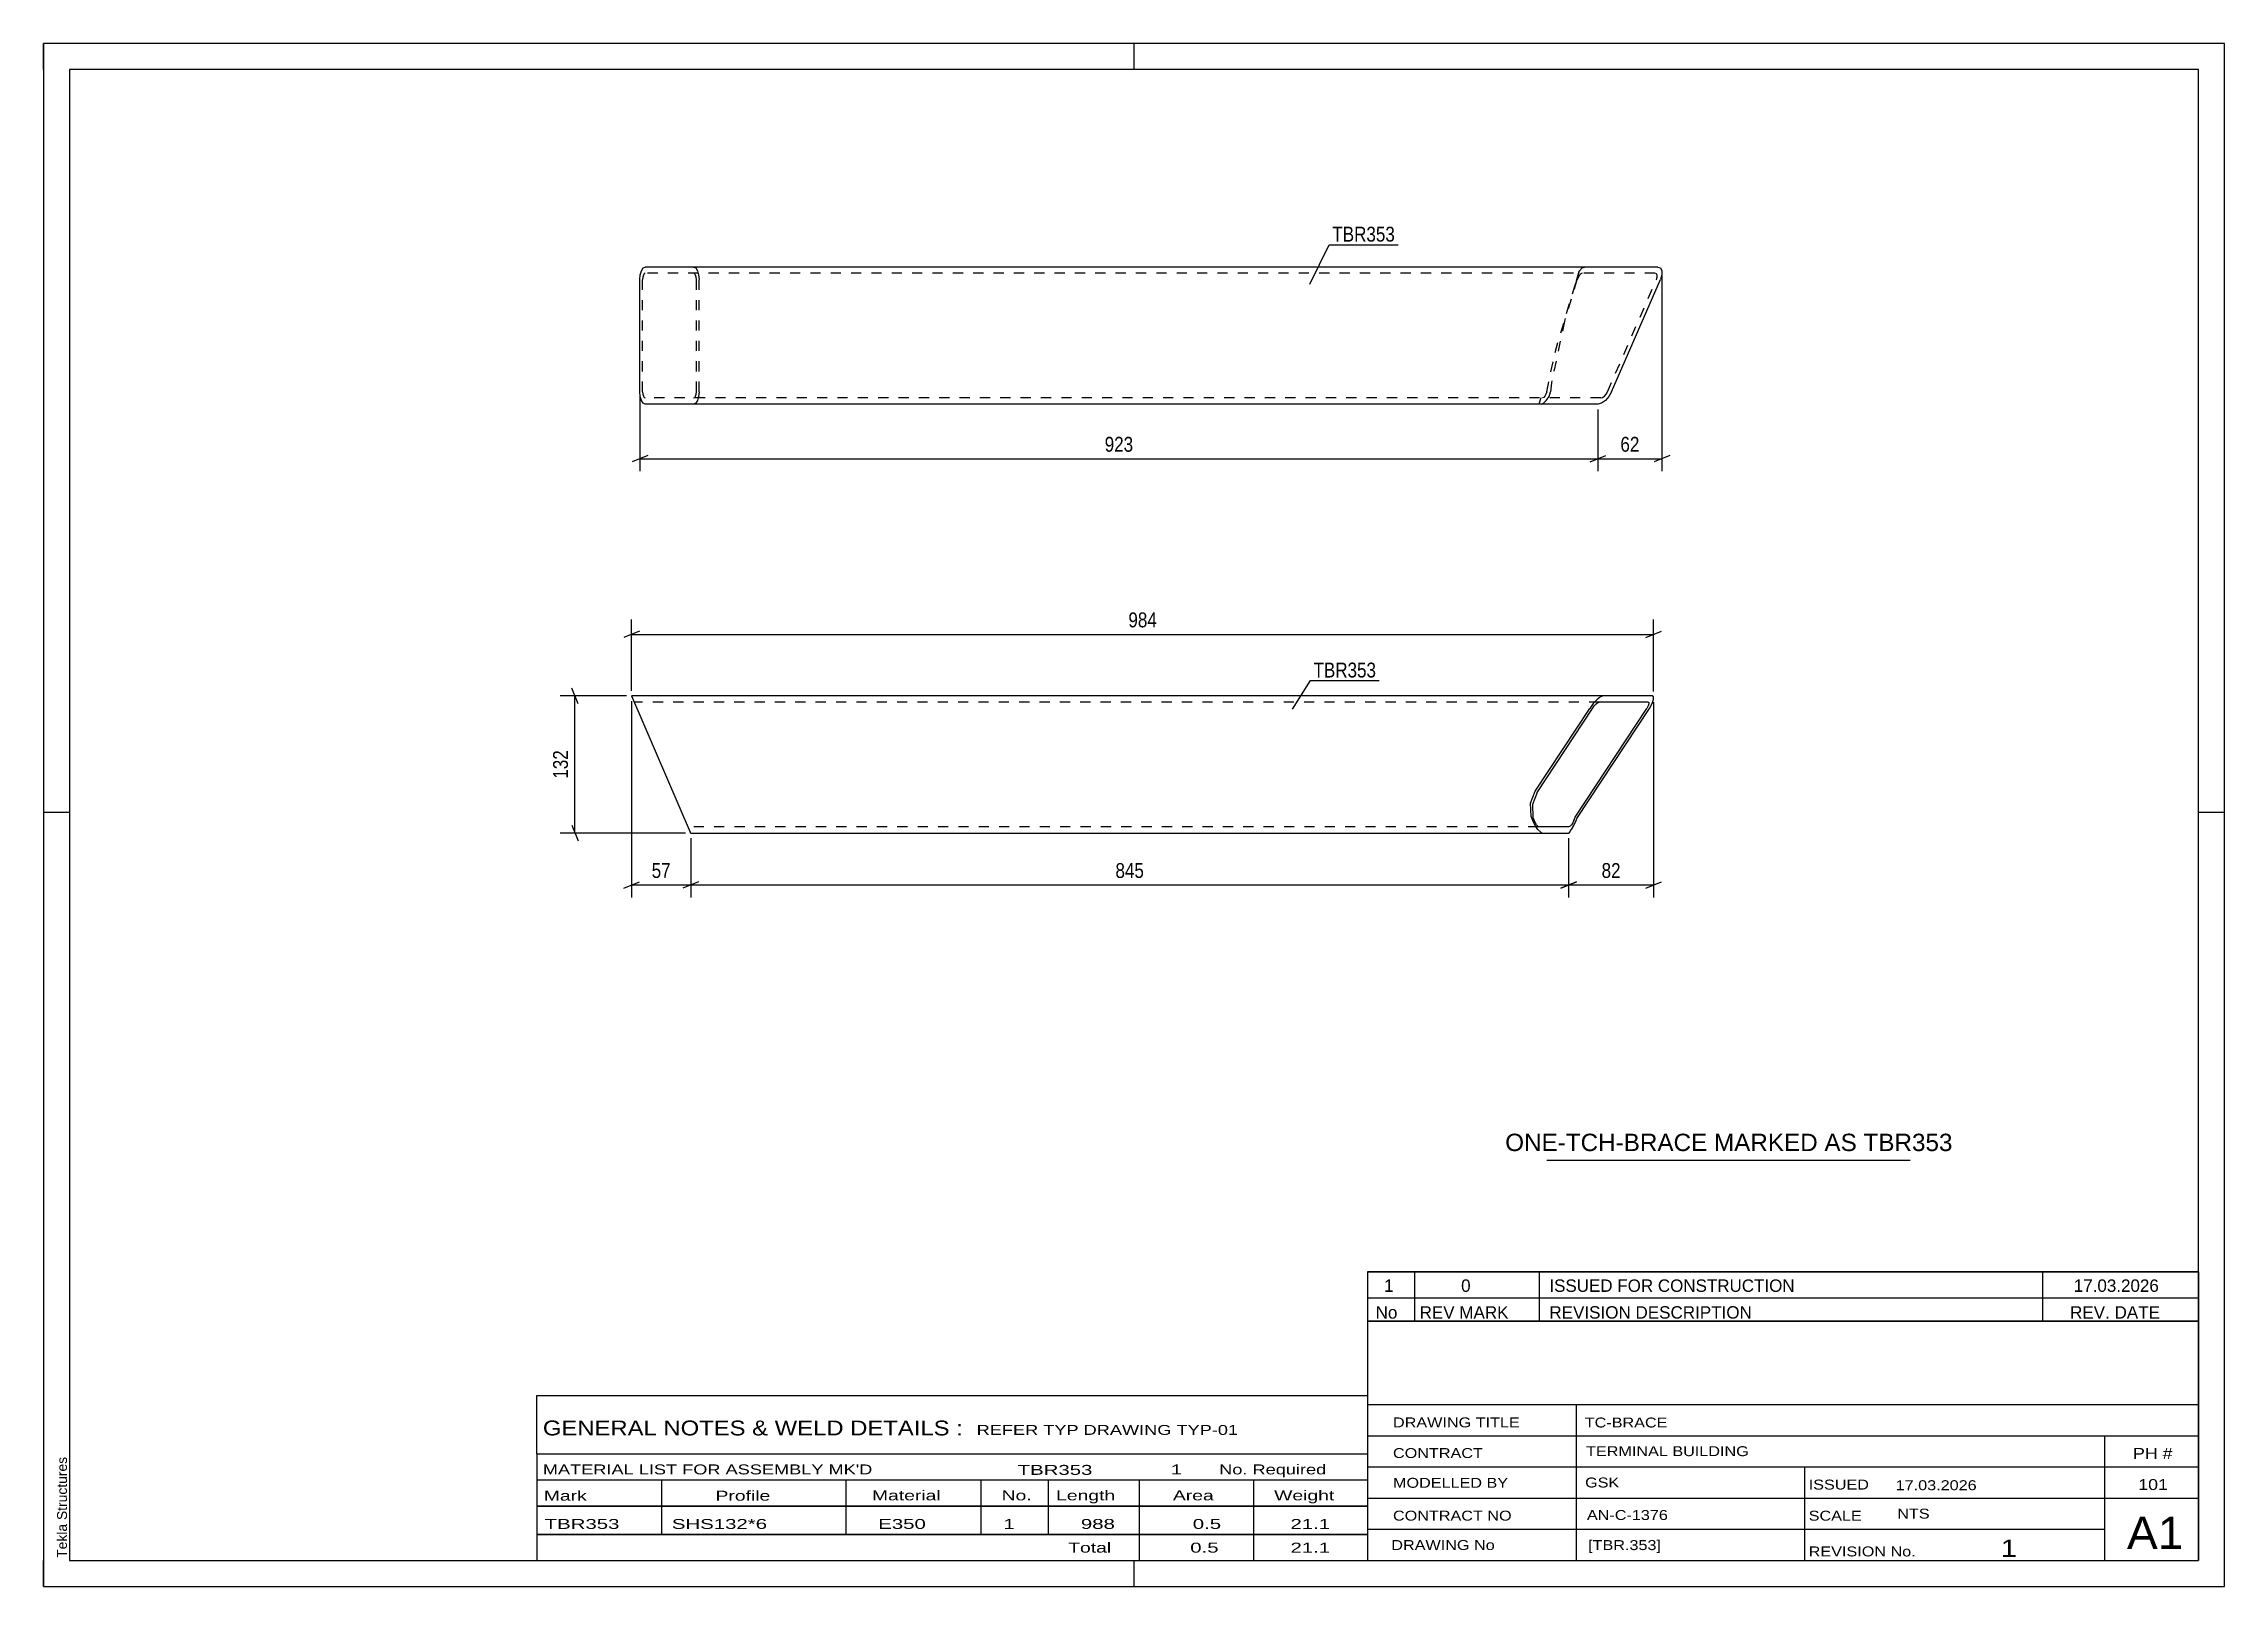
# Model space of a CAD drawing. Header units: millimetres. Extents: x 0 to 420, y 0 to 297.
import ezdxf

# ---------------------------------------------------------------- set-up
doc = ezdxf.new("R2010")
doc.units = ezdxf.units.MM
doc.linetypes.add('DXK_LINE_DOT2', pattern=[3.9198, 1.9599, -1.9599])
doc.styles.add('Arial', font='ARIAL.TTF', dxfattribs={"height": 0.2})
doc.styles.add('Arial Narrow', font='ARIALN.TTF', dxfattribs={"height": 0.2})

# ---------------------------------------------------------------- blocks, each defined once
blk = doc.blocks.new('Unknown-580741363-1161')
at = {"color": 5, "linetype": 'Continuous'}
for p, q in [((420, 297), (0, 297)), ((0, 297), (0, 0)), ((0, 292), (0, 297)), ((210, 292), (210, 297)), ((420, 0), (420, 297)), ((415, 292), (5, 292)), ((5, 292), (5, 5)), ((415, 5), (415, 292)), ((5, 149), (0, 149)), ((420, 149), (415, 149)), ((0, 0), (0, 5)), ((5, 5), (415, 5)), ((210, 0), (210, 5)), ((0, 0), (420, 0))]:
    blk.add_line(p, q, dxfattribs=at)
at = {"color": 174, "linetype": 'Continuous', "style": 'Arial'}
blk.add_text('Tekla Structures', height=1.9102, rotation=90, dxfattribs=at).set_placement((4.5, 5.5))
blk = doc.blocks.new('Part-580741363-1270 - 1252')
at = {"color": 2, "linetype": 'Continuous'}
for p, q in [((113.25, 171.43), (124.55, 145.21)), ((309.8, 171.43), (113.25, 171.43)), ((287.29, 153.1), (297.76, 169.03)), ((287.65, 152.86), (298.29, 169.03)), ((294.95, 148.06), (308.74, 169.03)), ((295.31, 147.82), (309.27, 169.03)), ((298.45, 169.95), (297.76, 169.03)), ((298.29, 169.03), (298.63, 169.49)), ((299.19, 170.73), (298.45, 169.95)), ((298.63, 169.49), (299, 169.88)), ((299, 169.88), (299.34, 170.14)), ((299.87, 171.25), (299.19, 170.73)), ((299.34, 170.14), (299.6, 170.23)), ((309.01, 170.23), (299.6, 170.23)), ((300.39, 171.43), (299.87, 171.25)), ((309, 169.49), (308.74, 169.03)), ((309.15, 169.88), (309, 169.49)), ((309.01, 170.23), (309.15, 170.14)), ((309.15, 170.14), (309.15, 169.88)), ((309.27, 169.03), (309.79, 169.95)), ((309.79, 169.95), (310.08, 170.73)), ((310.08, 171.25), (309.8, 171.43)), ((310.08, 170.73), (310.08, 171.25)), ((286.37, 150.77), (287.29, 153.1)), ((287.65, 152.86), (286.74, 150.53)), ((286.47, 148.23), (286.37, 150.77)), ((286.83, 147.43), (286.47, 148.23)), ((286.74, 150.53), (286.83, 147.99)), ((286.83, 147.99), (287.08, 147.43)), ((287.29, 146.51), (286.83, 147.43)), ((287.31, 146.97), (287.08, 147.43)), ((294.7, 147.43), (294.49, 146.97)), ((294.7, 147.43), (294.95, 148.06)), ((294.73, 146.51), (295.16, 147.43)), ((295.16, 147.43), (295.31, 147.82)), ((124.63, 145.03), (124.55, 145.21)), ((124.63, 145.03), (293.71, 145.03)), ((287.76, 145.73), (287.29, 146.51)), ((287.55, 146.58), (287.31, 146.97)), ((287.75, 146.32), (287.55, 146.58)), ((287.89, 146.23), (287.75, 146.32)), ((287.76, 145.73), (288.35, 145.21)), ((293.77, 146.23), (287.89, 146.23)), ((288.35, 145.21), (288.63, 145.03)), ((293.71, 145.03), (293.97, 145.21)), ((293.99, 146.32), (293.77, 146.23)), ((293.97, 145.21), (294.15, 145.66)), ((294.24, 146.58), (293.99, 146.32)), ((294.15, 145.66), (294.23, 145.73)), ((294.23, 145.73), (294.73, 146.51)), ((294.49, 146.97), (294.24, 146.58))]:
    blk.add_line(p, q, dxfattribs=at)
at = {"color": 7, "linetype": 'DXK_LINE_DOT2'}
for p, q in [((299.6, 170.23), (113.77, 170.23)), ((124.12, 146.23), (124.08, 146.32)), ((287.89, 146.23), (124.12, 146.23))]:
    blk.add_line(p, q, dxfattribs=at)
blk = doc.blocks.new('Part-580741363-1308 - 1306')
at = {"color": 2, "linetype": 'Continuous'}
for p, q in [((114.84, 251.59), (114.92, 252.51)), ((114.92, 252.51), (115.14, 253.29)), ((115.14, 253.29), (115.48, 253.81)), ((115.48, 253.81), (115.88, 253.99)), ((310.86, 253.99), (115.88, 253.99)), ((310.86, 253.99), (311.38, 253.81)), ((311.38, 253.81), (311.67, 253.29)), ((311.67, 252.51), (311.39, 251.59)), ((311.67, 253.29), (311.67, 252.51)), ((114.84, 229.99), (114.84, 251.59)), ((301.98, 229.99), (311.39, 251.59)), ((114.92, 229.07), (114.84, 229.99)), ((115.14, 228.29), (114.92, 229.07)), ((115.48, 227.77), (115.14, 228.29)), ((115.88, 227.59), (115.48, 227.77)), ((299.36, 227.59), (115.88, 227.59)), ((300.04, 227.77), (299.36, 227.59)), ((300.78, 228.29), (300.04, 227.77)), ((301.46, 229.07), (300.78, 228.29)), ((301.98, 229.99), (301.46, 229.07))]:
    blk.add_line(p, q, dxfattribs=at)
at = {"color": 7, "linetype": 'DXK_LINE_DOT2'}
for p, q in [((115.4, 252.05), (115.36, 251.59)), ((115.51, 252.44), (115.4, 252.05)), ((115.68, 252.7), (115.51, 252.44)), ((115.88, 252.79), (115.68, 252.7)), ((310.34, 252.79), (115.88, 252.79)), ((125.19, 253.99), (125.59, 253.81)), ((125.39, 252.7), (125.19, 252.79)), ((125.56, 252.44), (125.39, 252.7)), ((125.67, 252.05), (125.56, 252.44)), ((125.59, 253.81), (125.92, 253.29)), ((125.71, 251.59), (125.67, 252.05)), ((125.92, 253.29), (126.15, 252.51)), ((126.15, 252.51), (126.23, 251.59)), ((295.74, 253.17), (294.87, 250.29)), ((295.3, 251.59), (295.56, 252.51)), ((295.58, 252.05), (295.37, 251.59)), ((295.56, 252.51), (295.74, 253.17)), ((295.83, 252.44), (295.58, 252.05)), ((295.74, 253.17), (295.82, 253.29)), ((295.82, 253.29), (296.32, 253.81)), ((296.08, 252.7), (295.83, 252.44)), ((296.3, 252.79), (296.08, 252.7)), ((296.32, 253.81), (296.75, 253.99)), ((310.6, 252.7), (310.34, 252.79)), ((310.74, 252.44), (310.6, 252.7)), ((310.6, 251.59), (310.74, 252.05)), ((310.74, 252.05), (310.74, 252.44)), ((115.36, 229.99), (115.36, 251.59)), ((125.71, 229.99), (125.71, 251.59)), ((126.23, 229.99), (126.23, 251.59)), ((291.09, 237.56), (294.87, 250.29)), ((295.3, 251.59), (292.91, 243.56)), ((294.87, 250.29), (295.37, 251.59)), ((301.19, 229.99), (310.6, 251.59)), ((292.91, 243.56), (290.39, 231.69)), ((289.48, 229.99), (291.09, 237.56)), ((290.39, 231.69), (290.23, 229.99)), ((115.36, 229.99), (115.4, 229.53)), ((115.4, 229.53), (115.51, 229.14)), ((115.51, 229.14), (115.68, 228.88)), ((115.68, 228.88), (115.88, 228.79)), ((299.88, 228.79), (115.88, 228.79)), ((125.19, 228.79), (125.39, 228.88)), ((125.59, 227.77), (125.19, 227.59)), ((125.39, 228.88), (125.56, 229.14)), ((125.56, 229.14), (125.67, 229.53)), ((125.92, 228.29), (125.59, 227.77)), ((125.67, 229.53), (125.71, 229.99)), ((126.15, 229.07), (125.92, 228.29)), ((126.23, 229.99), (126.15, 229.07)), ((288.33, 228.79), (287.97, 227.59)), ((288.42, 227.59), (288.88, 227.77)), ((288.91, 228.88), (288.68, 228.79)), ((288.88, 227.77), (289.36, 228.29)), ((289.14, 229.14), (288.91, 228.88)), ((289.34, 229.53), (289.14, 229.14)), ((289.48, 229.99), (289.34, 229.53)), ((289.36, 228.29), (289.95, 229.07)), ((289.95, 229.07), (290.23, 229.99)), ((299.88, 228.79), (300.22, 228.88)), ((300.22, 228.88), (300.59, 229.14)), ((300.59, 229.14), (300.93, 229.53)), ((300.93, 229.53), (301.19, 229.99))]:
    blk.add_line(p, q, dxfattribs=at)
blk = doc.blocks.new('StraightDimension-580741363-1604 - 1252')
at = {"color": 7, "linetype": 'Continuous'}
for p, q in [((113.25, 170.43), (113.25, 132.63)), ((124.63, 144.03), (124.63, 132.63)), ((111.75, 134.43), (114.75, 135.63)), ((113.25, 135.03), (124.63, 135.03)), ((126.13, 135.63), (123.13, 134.43))]:
    blk.add_line(p, q, dxfattribs=at)
at = {"color": 0}
blk.add_wipeout([(121.37, 135.78), (121.37, 139.98), (116.51, 139.98), (116.51, 135.78)], dxfattribs=at)
at = {"color": 3, "style": 'Arial Narrow'}
blk.add_text('57', height=2.863, dxfattribs=at).set_placement((117.11, 136.38))
blk = doc.blocks.new('StraightDimension-580741363-1602 - 1252')
at = {"color": 7, "linetype": 'Continuous'}
for p, q in [((310.08, 170.25), (310.08, 132.63)), ((293.71, 144.03), (293.71, 132.63)), ((295.21, 135.63), (292.21, 134.43)), ((293.71, 135.03), (310.08, 135.03)), ((308.58, 134.43), (311.58, 135.63))]:
    blk.add_line(p, q, dxfattribs=at)
at = {"color": 0}
blk.add_wipeout([(304.32, 135.78), (304.32, 139.98), (299.46, 139.98), (299.46, 135.78)], dxfattribs=at)
at = {"color": 3, "style": 'Arial Narrow'}
blk.add_text('82', height=2.863, dxfattribs=at).set_placement((300.06, 136.38))
blk = doc.blocks.new('StraightDimension-580741363-1603 - 1252')
at = {"color": 7, "linetype": 'Continuous'}
for p, q in [((124.63, 144.03), (124.63, 132.63)), ((293.71, 144.03), (293.71, 132.63)), ((126.13, 135.63), (123.13, 134.43)), ((124.63, 135.03), (293.71, 135.03)), ((292.21, 134.43), (295.21, 135.63))]:
    blk.add_line(p, q, dxfattribs=at)
at = {"color": 0}
blk.add_wipeout([(212.51, 135.78), (212.51, 139.98), (205.83, 139.98), (205.83, 135.78)], dxfattribs=at)
at = {"color": 3, "style": 'Arial Narrow'}
blk.add_text('845', height=2.863, dxfattribs=at).set_placement((206.43, 136.38))
blk = doc.blocks.new('StraightDimension-580741363-1646 - 1252')
at = {"color": 7, "linetype": 'Continuous'}
for p, q in [((113.25, 172.43), (113.25, 186.13)), ((310.08, 172.25), (310.08, 186.13)), ((114.75, 183.88), (111.75, 182.68)), ((113.25, 183.28), (310.08, 183.28)), ((308.58, 182.68), (311.58, 183.88))]:
    blk.add_line(p, q, dxfattribs=at)
at = {"color": 0}
blk.add_wipeout([(215.01, 184.03), (215.01, 188.23), (208.32, 188.23), (208.32, 184.03)], dxfattribs=at)
at = {"color": 3, "style": 'Arial Narrow'}
blk.add_text('984', height=2.863, dxfattribs=at).set_placement((208.92, 184.63))
blk = doc.blocks.new('StraightDimension-580741363-1660 - 1252')
at = {"color": 7, "linetype": 'Continuous'}
for p, q in [((102.93, 169.93), (101.73, 172.93)), ((112.25, 171.43), (99.48, 171.43)), ((102.33, 145.03), (102.33, 171.43)), ((123.63, 145.03), (99.48, 145.03)), ((101.73, 146.53), (102.93, 143.53))]:
    blk.add_line(p, q, dxfattribs=at)
at = {"color": 0}
blk.add_wipeout([(101.58, 161.57), (97.38, 161.57), (97.38, 154.89), (101.58, 154.89)], dxfattribs=at)
at = {"color": 3, "style": 'Arial Narrow'}
blk.add_text('132', height=2.863, rotation=90.0002, dxfattribs=at).set_placement((100.98, 155.49))
blk = doc.blocks.new('StraightDimension-580741363-1502 - 1306')
at = {"color": 7, "linetype": 'Continuous'}
for p, q in [((114.84, 228.99), (114.84, 214.69)), ((299.36, 226.59), (299.36, 214.69)), ((116.34, 217.69), (113.34, 216.49)), ((114.84, 217.09), (299.36, 217.09)), ((297.86, 216.49), (300.86, 217.69))]:
    blk.add_line(p, q, dxfattribs=at)
at = {"color": 0}
blk.add_wipeout([(210.44, 217.84), (210.44, 222.04), (203.76, 222.04), (203.76, 217.84)], dxfattribs=at)
at = {"color": 3, "style": 'Arial Narrow'}
blk.add_text('923', height=2.863, dxfattribs=at).set_placement((204.36, 218.44))
blk = doc.blocks.new('StraightDimension-580741363-1501 - 1306')
at = {"color": 7, "linetype": 'Continuous'}
for p, q in [((311.67, 252.29), (311.67, 214.69)), ((299.36, 226.59), (299.36, 214.69)), ((297.86, 216.49), (300.86, 217.69)), ((299.36, 217.09), (311.67, 217.09)), ((313.17, 217.69), (310.17, 216.49))]:
    blk.add_line(p, q, dxfattribs=at)
at = {"color": 0}
blk.add_wipeout([(307.94, 217.84), (307.94, 222.04), (303.08, 222.04), (303.08, 217.84)], dxfattribs=at)
at = {"color": 3, "style": 'Arial Narrow'}
blk.add_text('62', height=2.863, dxfattribs=at).set_placement((303.68, 218.44))
blk = doc.blocks.new('Unknown-580741363-1727')
at = {"color": 7, "linetype": 'Continuous'}
for p, q in [((95, 36.75), (255, 36.75)), ((95, 25.5), (95, 36.75)), ((255, 36.75), (255, 25.5)), ((95, 25.5), (255, 25.5)), ((95, 25.5), (95, 20.5)), ((255, 25.5), (255, 20.5)), ((95, 20.5), (255, 20.5)), ((95, 20.5), (95, 15.5)), ((119, 20.5), (119, 15.5)), ((154.5, 20.5), (154.5, 15.5)), ((180.5, 20.5), (180.5, 15.5)), ((193.5, 20.5), (193.5, 15.5)), ((211, 20.5), (211, 15.5)), ((233, 20.5), (233, 15.5)), ((255, 20.5), (255, 15.5)), ((95, 15.5), (255, 15.5)), ((95, 15.45), (95, 10.05)), ((95, 15.45), (255, 15.45)), ((119, 15.5), (119, 10)), ((154.5, 15.5), (154.5, 10)), ((180.5, 15.5), (180.5, 10)), ((193.5, 15.5), (193.5, 10)), ((211, 15.5), (211, 10)), ((233, 15.5), (233, 10)), ((255, 15.45), (255, 10.05)), ((95, 10.05), (255, 10.05)), ((95, 10), (255, 10)), ((95, 10), (95, 5)), ((211, 10), (211, 5)), ((233, 10), (233, 5)), ((255, 10), (255, 5)), ((95, 5), (255, 5))]:
    blk.add_line(p, q, dxfattribs=at)
at = {"color": 7, "style": 'Arial Narrow'}
for s, height, width, p in [('GENERAL NOTES & WELD DETAILS :', 2.8633, 1.4, (96.15, 29.06)), ('REFER TYP DRAWING TYP-01', 1.9089, 1.6, (179.7, 29.16)), ("MATERIAL LIST FOR ASSEMBLY MK'D", 1.9089, 1.6, (96.15, 21.56)), ('TBR353', 1.909, 1.794707, (187.59, 21.47)), ('1', 1.91, 1.794707, (217.08, 21.56)), ('No. Required', 1.9089, 1.6, (226.41, 21.56)), ('Mark', 1.909, 1.7, (96.34, 16.5)), ('Profile', 1.909, 1.7, (129.41, 16.5)), ('Material', 1.909, 1.7, (159.54, 16.56)), ('No.', 1.909, 1.7, (184.5, 16.56)), ('Length', 1.909, 1.7, (195, 16.56)), ('Area', 1.909, 1.7, (217.5, 16.56)), ('Weight', 1.909, 1.7, (237, 16.56))]:
    blk.add_text(s, height=height, dxfattribs=dict(at, width=width)).set_placement(p)
at = {"color": 7, "linetype": 'Continuous', "style": 'Arial Narrow'}
for s, height, width, p in [('TBR353', 1.909, 1.794707, (96.5, 11.06)), ('SHS132*6', 1.909, 1.794707, (121, 11.06)), ('E350', 1.909, 1.794707, (160.74, 11.06)), ('1', 1.91, 1.794707, (184.86, 11.06)), ('988', 1.909, 1.794707, (199.77, 11.06)), ('0.5', 1.909, 1.794707, (221.32, 11.06)), ('21.1', 1.909, 1.794707, (240.14, 11.06)), ('Total', 1.909, 1.7, (197.33, 6.5)), ('0.5', 1.909, 1.794707, (220.83, 6.5)), ('21.1', 1.909, 1.794707, (240.14, 6.5))]:
    blk.add_text(s, height=height, dxfattribs=dict(at, width=width)).set_placement(p)
blk = doc.blocks.new('Unknown-580741363-1725')
at = {"color": 7, "linetype": 'Continuous'}
for p, q in [((255, 51.05), (255, 5)), ((255, 51.05), (415, 51.05)), ((415, 51), (415, 5)), ((255, 35), (415, 35)), ((295.14, 35), (295.14, 5)), ((255, 29), (415, 29)), ((397, 5.05), (397, 29.05)), ((255, 23), (415, 23)), ((339.14, 23), (339.14, 5)), ((255, 17), (415, 17)), ((255, 11), (397, 11)), ((255, 5), (415, 5))]:
    blk.add_line(p, q, dxfattribs=at)
at = {"color": 7, "style": 'Arial Narrow'}
for s, height, width, p in [('DRAWING TITLE', 1.9089, 1.425378, (259.88, 30.61)), ('TC-BRACE', 1.909, 1.425378, (296.81, 30.59)), ('CONTRACT', 1.909, 1.425378, (259.88, 24.71)), ('TERMINAL BUILDING', 1.9089, 1.425378, (297.06, 25.07)), ('MODELLED BY', 1.9089, 1.425378, (259.88, 18.98)), ('GSK', 1.909, 1.425378, (296.88, 19.04)), ('ISSUED', 1.909, 1.425378, (339.94, 18.64)), ('17.03.2026', 1.909, 1.425378, (356.69, 18.52)), ('CONTRACT NO', 1.9089, 1.425378, (259.88, 12.66)), ('AN-C-1376', 1.909, 1.425378, (297.23, 12.78)), ('SCALE', 1.909, 1.425378, (339.94, 12.65)), ('A1', 6.204, 1.25, (401.24, 7.2)), ('DRAWING No', 1.909, 1.425378, (259.56, 7)), ('[TBR.353]', 1.909, 1.425378, (297.46, 6.99)), ('1', 3.34, 1.5, (376.91, 5.68)), ('REVISION No.', 1.9089, 1.425378, (339.94, 5.77))]:
    blk.add_text(s, height=height, dxfattribs=dict(at, width=width)).set_placement(p)
at = {"color": 7, "linetype": 'Continuous', "style": 'Arial Narrow'}
for s, height, width, p in [('PH #', 2.1, 1.42538, (402.4, 24.55)), ('101', 2.1, 1.42538, (403.41, 18.55)), ('NTS', 1.909, 1.425378, (357, 13.05))]:
    blk.add_text(s, height=height, dxfattribs=dict(at, width=width)).set_placement(p)
blk = doc.blocks.new('Unknown-580741363-1726')
at = {"color": 7, "linetype": 'Continuous'}
for p, q in [((255, 60.55), (415, 60.55)), ((415, 60.55), (255, 60.55)), ((255, 60.55), (255, 55.55)), ((264, 60.55), (264, 55.55)), ((288, 60.55), (288, 55.55)), ((385, 60.55), (385, 55.55)), ((415, 60.55), (415, 55.55)), ((255, 55.55), (415, 55.55)), ((255, 55.55), (255, 51.05)), ((255, 55.55), (415, 55.55)), ((264, 55.55), (264, 51.05)), ((288, 55.55), (288, 51.05)), ((385, 55.55), (385, 51.05)), ((415, 55.55), (415, 51.05)), ((415, 51.05), (255, 51.05))]:
    blk.add_line(p, q, dxfattribs=at)
at = {"color": 7, "linetype": 'Continuous', "style": 'Arial Narrow'}
for s, height, width, p in [('1', 2.39, 1.196471, (258.16, 56.7)), ('0', 2.39, 1.196471, (273, 56.7)), ('ISSUED FOR CONSTRUCTION', 2.3861, 1.196471, (290, 56.7)), ('17.03.2026', 2.386, 1.196471, (391, 56.7)), ('No', 2.386, 1.2, (256.54, 51.55)), ('REV MARK', 2.386, 1.2, (265, 51.55)), ('REVISION DESCRIPTION', 2.3861, 1.2, (290, 51.55)), ('REV. DATE', 2.386, 1.2, (390.28, 51.55))]:
    blk.add_text(s, height=height, dxfattribs=dict(at, width=width)).set_placement(p)
blk = doc.blocks.new('Unknown-580741363-1728')
at = {"color": 7, "linetype": 'Continuous'}
blk.add_line((289.5, 82.05), (359.5, 82.05), dxfattribs=at)
at = {"color": 7, "style": 'Arial'}
blk.add_text('ONE-TCH-BRACE MARKED AS TBR353', height=3.3428, dxfattribs=at).set_placement((281.49, 83.8))
blk = doc.blocks.new('Mark-580741363-1265 - 1252')
at = {"color": 0}
blk.add_wipeout([(256.63, 174.97), (256.63, 177.97), (244.57, 177.97), (244.57, 174.97)], dxfattribs=at)
blk.add_wipeout([(256.63, 174.97), (256.63, 177.97), (244.57, 177.97), (244.57, 174.97)], dxfattribs=at)
at = {"color": 30, "linetype": 'Continuous'}
for p, q in [((240.55, 168.88), (243.97, 174.37)), ((243.97, 174.37), (257.23, 174.37))]:
    blk.add_line(p, q, dxfattribs=at)
at = {"color": 3, "style": 'Arial Narrow'}
blk.add_text('TBR353', height=2.863, dxfattribs=at).set_placement((244.57, 174.97))
blk = doc.blocks.new('Mark-580741363-1523 - 1306')
at = {"color": 0}
blk.add_wipeout([(260.26, 258.89), (260.26, 261.89), (248.2, 261.89), (248.2, 258.89)], dxfattribs=at)
blk.add_wipeout([(260.26, 258.89), (260.26, 261.89), (248.2, 261.89), (248.2, 258.89)], dxfattribs=at)
at = {"color": 30, "linetype": 'Continuous'}
for p, q in [((243.84, 250.7), (247.6, 258.29)), ((247.6, 258.29), (260.86, 258.29))]:
    blk.add_line(p, q, dxfattribs=at)
at = {"color": 3, "style": 'Arial Narrow'}
blk.add_text('TBR353', height=2.863, dxfattribs=at).set_placement((248.2, 258.89))

msp = doc.modelspace()

# ---------------------------------------------------------------- block references
for name in ['Unknown-580741363-1161', 'Part-580741363-1308 - 1306', 'Part-580741363-1270 - 1252', 'Unknown-580741363-1728', 'Unknown-580741363-1726', 'Unknown-580741363-1725', 'Unknown-580741363-1727']:
    msp.add_blockref(name, (0, 0))

# ---------------------------------------------------------------- next in the draw order: block references
for name in ['Mark-580741363-1523 - 1306', 'StraightDimension-580741363-1502 - 1306', 'StraightDimension-580741363-1604 - 1252', 'StraightDimension-580741363-1602 - 1252']:
    msp.add_blockref(name, (0, 0))

# ---------------------------------------------------------------- next in the draw order: block references
for name in ['StraightDimension-580741363-1501 - 1306', 'StraightDimension-580741363-1646 - 1252', 'StraightDimension-580741363-1603 - 1252']:
    msp.add_blockref(name, (0, 0))

# ---------------------------------------------------------------- next in the draw order: block references
for name in ['Mark-580741363-1265 - 1252', 'StraightDimension-580741363-1660 - 1252']:
    msp.add_blockref(name, (0, 0))

doc.saveas('drawing.dxf')
